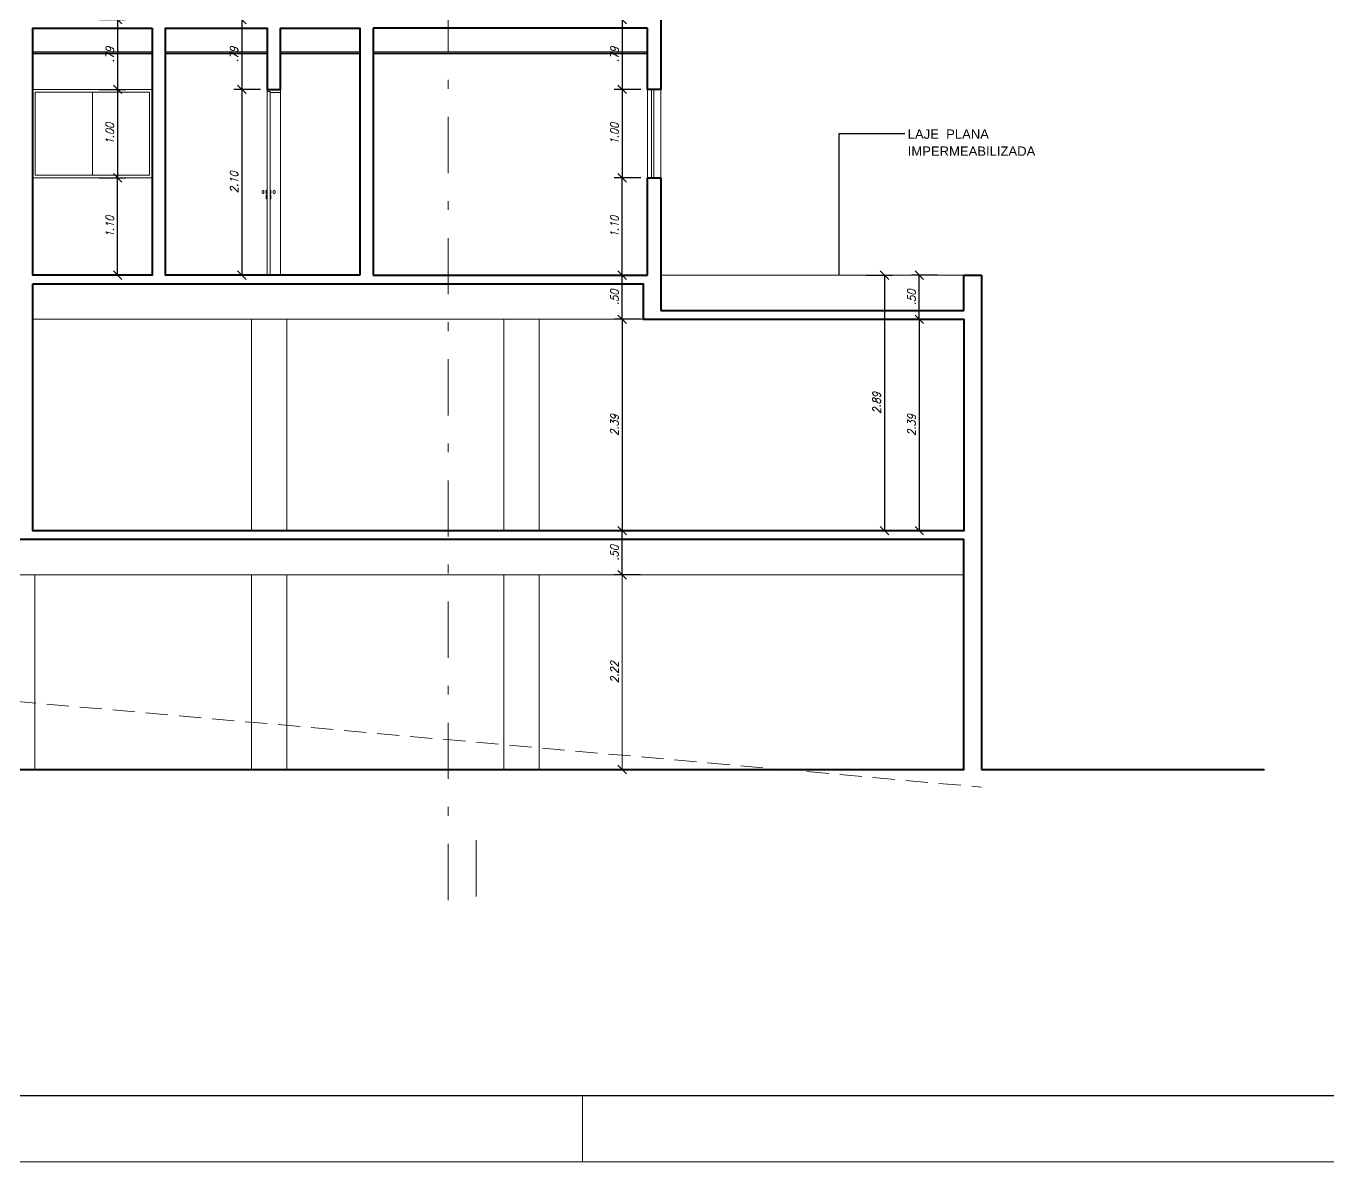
# Model space of a CAD drawing. Header units: millimetres. Extents: x 1865 to 2133, y 1062 to 1142.
# Drawn here: x 1887.99 to 1902.7, y 1106.29 to 1119.14 of the extents above; entities that cross this region are included whole.
import ezdxf

# ---------------------------------------------------------------- set-up
doc = ezdxf.new("R2010")
doc.units = ezdxf.units.MM
doc.header["$PDMODE"] = 35
doc.linetypes.add('DASHDOT', pattern=[25.4, 12.7, -6.35, 0, -6.35])
doc.linetypes.add('HIDDEN', pattern=[0.375, 0.25, -0.125])
for name, color, linetype, lineweight in [('Cota', 7, 'Continuous', 9), ('ESQ_INTER', 250, 'Continuous', 9), ('ESQUADRIAS', 250, 'Continuous', 9), ('Plarga', 7, 'Continuous', 40), ('texto', 7, 'Continuous', 13)]:
    doc.layers.add(name, color=color, linetype=linetype, lineweight=lineweight)
doc.layers.add('FÔRRO DE GÊSSO', color=133, linetype='Continuous')
doc.styles.add('arial', font='arial.ttf')
doc.styles.add('romans15', font='romans.shx', dxfattribs={"width": 0.9, "oblique": 15})
doc.dimstyles.new('COTA_50', dxfattribs={"dimscale": 0.5, "dimtxt": 0.181, "dimasz": 0.193, "dimexe": 0.18, "dimexo": 0.15, "dimgap": 0.085, "dimtad": 1, "dimzin": 4, "dimdsep": 46, "dimtxsty": 'romans15', "dimblk1": 'OBLIQUE', "dimblk2": 'OBLIQUE', "dimsah": 1, "dimcen": 0.09, "dimclrd": 256, "dimclre": 256, "dimclrt": 256, "dimadec": 0, "dimazin": 0, "dimtfac": 1, "dimtmove": 2, "dimatfit": 3, "dimldrblk": 'NONE', "dimfxl": 1, "dimtolj": 1, "dimtzin": 1, "dimarcsym": 0})

# ---------------------------------------------------------------- blocks, each defined once
blk = doc.blocks.new('_OBLIQUE')
at = {"color": 0, "linetype": 'ByBlock'}
blk.add_line((-0.5, -0.5), (0.5, 0.5), dxfattribs=at)
blk = doc.blocks.new('*D499')
at = {"layer": 'Cota', "lineweight": -2, "transparency": 16777216}
for p, q in [((1894.937, 1118.422), (1894.636, 1118.422)), ((1894.726, 1118.422), (1894.726, 1117.422)), ((1894.937, 1117.422), (1894.636, 1117.422))]:
    blk.add_line(p, q, dxfattribs=at)
at = {"layer": 'Defpoints', "color": 0, "transparency": 16777216}
for p in [(1895.012, 1118.422), (1894.726, 1117.422), (1895.012, 1117.422)]:
    blk.add_point(p, dxfattribs=at)
at = {"layer": 'Cota', "lineweight": -2, "transparency": 16777216, "xscale": 0.0965, "yscale": 0.0965, "zscale": 0.0965}
for p, rotation in [((1894.726, 1118.422), 90), ((1894.726, 1117.422), 270)]:
    blk.add_blockref('_OBLIQUE', p, dxfattribs=dict(at, rotation=rotation))
at = {"layer": 'Cota', "transparency": 16777216, "insert": (1894.638, 1117.922), "char_height": 0.0905, "attachment_point": 5, "rotation": 90, "style": 'romans15'}
blk.add_mtext('\\A1;1.00', dxfattribs=at)
blk = doc.blocks.new('_None')
blk = doc.blocks.new('*D500')
at = {"layer": 'Cota', "lineweight": -2, "transparency": 16777216}
for p, q in [((1894.937, 1117.422), (1894.636, 1117.422)), ((1894.726, 1116.322), (1894.726, 1117.422)), ((1894.937, 1116.322), (1894.636, 1116.322))]:
    blk.add_line(p, q, dxfattribs=at)
at = {"layer": 'Defpoints', "color": 0, "transparency": 16777216}
for p in [(1894.726, 1117.422), (1895.012, 1117.422), (1895.012, 1116.322)]:
    blk.add_point(p, dxfattribs=at)
at = {"layer": 'Cota', "lineweight": -2, "transparency": 16777216, "xscale": 0.0965, "yscale": 0.0965, "zscale": 0.0965}
for p, rotation in [((1894.726, 1117.422), 90), ((1894.726, 1116.322), 270)]:
    blk.add_blockref('_OBLIQUE', p, dxfattribs=dict(at, rotation=rotation))
at = {"layer": 'Cota', "transparency": 16777216, "insert": (1894.638, 1116.872), "char_height": 0.0905, "attachment_point": 5, "rotation": 90, "style": 'romans15'}
blk.add_mtext('\\A1;1.10', dxfattribs=at)
blk = doc.blocks.new('*D501')
at = {"layer": 'Cota', "lineweight": -2, "transparency": 16777216}
for p, q in [((1894.937, 1119.212), (1894.636, 1119.212)), ((1894.726, 1119.212), (1894.726, 1118.422)), ((1894.937, 1118.422), (1894.636, 1118.422))]:
    blk.add_line(p, q, dxfattribs=at)
at = {"layer": 'Defpoints', "color": 0, "transparency": 16777216}
for p in [(1895.012, 1119.212), (1894.726, 1118.422), (1895.012, 1118.422)]:
    blk.add_point(p, dxfattribs=at)
at = {"layer": 'Cota', "lineweight": -2, "transparency": 16777216, "xscale": 0.0965, "yscale": 0.0965, "zscale": 0.0965}
for p, rotation in [((1894.726, 1119.212), 90), ((1894.726, 1118.422), 270)]:
    blk.add_blockref('_OBLIQUE', p, dxfattribs=dict(at, rotation=rotation))
at = {"layer": 'Cota', "transparency": 16777216, "insert": (1894.638, 1118.817), "char_height": 0.0905, "attachment_point": 5, "rotation": 90, "style": 'romans15'}
blk.add_mtext('\\A1;.79', dxfattribs=at)
blk = doc.blocks.new('*D512')
at = {"layer": 'Cota', "lineweight": -2, "transparency": 16777216}
for p, q in [((1890.637, 1118.422), (1890.336, 1118.422)), ((1890.426, 1118.422), (1890.426, 1116.322)), ((1890.637, 1116.322), (1890.336, 1116.322))]:
    blk.add_line(p, q, dxfattribs=at)
at = {"layer": 'Defpoints', "color": 0, "transparency": 16777216}
for p in [(1890.712, 1118.422), (1890.426, 1116.322), (1890.712, 1116.322)]:
    blk.add_point(p, dxfattribs=at)
at = {"layer": 'Cota', "lineweight": -2, "transparency": 16777216, "xscale": 0.0965, "yscale": 0.0965, "zscale": 0.0965}
for p, rotation in [((1890.426, 1118.422), 90), ((1890.426, 1116.322), 270)]:
    blk.add_blockref('_OBLIQUE', p, dxfattribs=dict(at, rotation=rotation))
at = {"layer": 'Cota', "transparency": 16777216, "insert": (1890.338, 1117.372), "char_height": 0.0905, "attachment_point": 5, "rotation": 90, "style": 'romans15'}
blk.add_mtext('\\A1;2.10', dxfattribs=at)
blk = doc.blocks.new('*D513')
at = {"layer": 'Cota', "lineweight": -2, "transparency": 16777216}
for p, q in [((1890.637, 1119.212), (1890.336, 1119.212)), ((1890.426, 1119.212), (1890.426, 1118.422)), ((1890.637, 1118.422), (1890.336, 1118.422))]:
    blk.add_line(p, q, dxfattribs=at)
at = {"layer": 'Defpoints', "color": 0, "transparency": 16777216}
for p in [(1890.712, 1119.212), (1890.426, 1118.422), (1890.712, 1118.422)]:
    blk.add_point(p, dxfattribs=at)
at = {"layer": 'Cota', "lineweight": -2, "transparency": 16777216, "xscale": 0.0965, "yscale": 0.0965, "zscale": 0.0965}
for p, rotation in [((1890.426, 1119.212), 90), ((1890.426, 1118.422), 270)]:
    blk.add_blockref('_OBLIQUE', p, dxfattribs=dict(at, rotation=rotation))
at = {"layer": 'Cota', "transparency": 16777216, "insert": (1890.338, 1118.817), "char_height": 0.0905, "attachment_point": 5, "rotation": 90, "style": 'romans15'}
blk.add_mtext('\\A1;.79', dxfattribs=at)
blk = doc.blocks.new('*D514')
at = {"layer": 'Cota', "lineweight": -2, "transparency": 16777216}
for p, q in [((1888.812, 1118.422), (1889.112, 1118.422)), ((1889.022, 1118.422), (1889.022, 1117.422)), ((1888.812, 1117.422), (1889.112, 1117.422))]:
    blk.add_line(p, q, dxfattribs=at)
at = {"layer": 'Defpoints', "color": 0, "transparency": 16777216}
for p in [(1888.737, 1118.422), (1888.737, 1117.422), (1889.022, 1117.422)]:
    blk.add_point(p, dxfattribs=at)
at = {"layer": 'Cota', "lineweight": -2, "transparency": 16777216, "xscale": 0.0965, "yscale": 0.0965, "zscale": 0.0965}
for p, rotation in [((1889.022, 1118.422), 90), ((1889.022, 1117.422), 270)]:
    blk.add_blockref('_OBLIQUE', p, dxfattribs=dict(at, rotation=rotation))
at = {"layer": 'Cota', "transparency": 16777216, "insert": (1888.934, 1117.922), "char_height": 0.0905, "attachment_point": 5, "rotation": 90, "style": 'romans15'}
blk.add_mtext('\\A1;1.00', dxfattribs=at)
blk = doc.blocks.new('*D515')
at = {"layer": 'Cota', "lineweight": -2, "transparency": 16777216}
for p, q in [((1888.812, 1117.422), (1889.112, 1117.422)), ((1889.022, 1116.322), (1889.022, 1117.422)), ((1888.812, 1116.322), (1889.112, 1116.322))]:
    blk.add_line(p, q, dxfattribs=at)
at = {"layer": 'Defpoints', "color": 0, "transparency": 16777216}
for p in [(1888.737, 1117.422), (1889.022, 1117.422), (1888.737, 1116.322)]:
    blk.add_point(p, dxfattribs=at)
at = {"layer": 'Cota', "lineweight": -2, "transparency": 16777216, "xscale": 0.0965, "yscale": 0.0965, "zscale": 0.0965}
for p, rotation in [((1889.022, 1117.422), 90), ((1889.022, 1116.322), 270)]:
    blk.add_blockref('_OBLIQUE', p, dxfattribs=dict(at, rotation=rotation))
at = {"layer": 'Cota', "transparency": 16777216, "insert": (1888.934, 1116.872), "char_height": 0.0905, "attachment_point": 5, "rotation": 90, "style": 'romans15'}
blk.add_mtext('\\A1;1.10', dxfattribs=at)
blk = doc.blocks.new('*D516')
at = {"layer": 'Cota', "lineweight": -2, "transparency": 16777216}
for p, q in [((1888.812, 1119.212), (1889.112, 1119.212)), ((1889.022, 1119.212), (1889.022, 1118.422)), ((1888.812, 1118.422), (1889.112, 1118.422))]:
    blk.add_line(p, q, dxfattribs=at)
at = {"layer": 'Defpoints', "color": 0, "transparency": 16777216}
for p in [(1888.737, 1119.212), (1888.737, 1118.422), (1889.022, 1118.422)]:
    blk.add_point(p, dxfattribs=at)
at = {"layer": 'Cota', "lineweight": -2, "transparency": 16777216, "xscale": 0.0965, "yscale": 0.0965, "zscale": 0.0965}
for p, rotation in [((1889.022, 1119.212), 90), ((1889.022, 1118.422), 270)]:
    blk.add_blockref('_OBLIQUE', p, dxfattribs=dict(at, rotation=rotation))
at = {"layer": 'Cota', "transparency": 16777216, "insert": (1888.934, 1118.817), "char_height": 0.0905, "attachment_point": 5, "rotation": 90, "style": 'romans15'}
blk.add_mtext('\\A1;.79', dxfattribs=at)
blk = doc.blocks.new('*D588')
at = {"layer": 'Cota', "lineweight": -2, "transparency": 16777216}
for p, q in [((1894.933, 1115.822), (1894.636, 1115.822)), ((1894.726, 1115.822), (1894.726, 1113.432)), ((1894.933, 1113.432), (1894.636, 1113.432))]:
    blk.add_line(p, q, dxfattribs=at)
at = {"layer": 'Defpoints', "color": 0, "transparency": 16777216}
for p in [(1895.008, 1115.822), (1894.726, 1113.432), (1895.008, 1113.432)]:
    blk.add_point(p, dxfattribs=at)
at = {"layer": 'Cota', "lineweight": -2, "transparency": 16777216, "xscale": 0.0965, "yscale": 0.0965, "zscale": 0.0965}
for p, rotation in [((1894.726, 1115.822), 90), ((1894.726, 1113.432), 270)]:
    blk.add_blockref('_OBLIQUE', p, dxfattribs=dict(at, rotation=rotation))
at = {"layer": 'Cota', "transparency": 16777216, "insert": (1894.638, 1114.627), "char_height": 0.0905, "attachment_point": 5, "rotation": 90, "style": 'romans15'}
blk.add_mtext('\\A1;2.39', dxfattribs=at)
blk = doc.blocks.new('*D589')
at = {"layer": 'Cota', "lineweight": -2, "transparency": 16777216}
for p, q in [((1894.933, 1116.322), (1894.636, 1116.322)), ((1894.726, 1115.822), (1894.726, 1116.322)), ((1894.933, 1115.822), (1894.636, 1115.822))]:
    blk.add_line(p, q, dxfattribs=at)
at = {"layer": 'Defpoints', "color": 0, "transparency": 16777216}
for p in [(1894.726, 1116.322), (1895.008, 1116.322), (1895.008, 1115.822)]:
    blk.add_point(p, dxfattribs=at)
at = {"layer": 'Cota', "lineweight": -2, "transparency": 16777216, "xscale": 0.0965, "yscale": 0.0965, "zscale": 0.0965}
for p, rotation in [((1894.726, 1116.322), 90), ((1894.726, 1115.822), 270)]:
    blk.add_blockref('_OBLIQUE', p, dxfattribs=dict(at, rotation=rotation))
at = {"layer": 'Cota', "transparency": 16777216, "insert": (1894.638, 1116.072), "char_height": 0.0905, "attachment_point": 5, "rotation": 90, "style": 'romans15'}
blk.add_mtext('\\A1;.50', dxfattribs=at)
blk = doc.blocks.new('*D590')
at = {"layer": 'Cota', "lineweight": -2, "transparency": 16777216}
for p, q in [((1894.933, 1113.432), (1894.636, 1113.432)), ((1894.726, 1112.932), (1894.726, 1113.432)), ((1894.933, 1112.932), (1894.636, 1112.932))]:
    blk.add_line(p, q, dxfattribs=at)
at = {"layer": 'Defpoints', "color": 0, "transparency": 16777216}
for p in [(1894.726, 1113.432), (1895.008, 1113.432), (1895.008, 1112.932)]:
    blk.add_point(p, dxfattribs=at)
at = {"layer": 'Cota', "lineweight": -2, "transparency": 16777216, "xscale": 0.0965, "yscale": 0.0965, "zscale": 0.0965}
for p, rotation in [((1894.726, 1113.432), 90), ((1894.726, 1112.932), 270)]:
    blk.add_blockref('_OBLIQUE', p, dxfattribs=dict(at, rotation=rotation))
at = {"layer": 'Cota', "transparency": 16777216, "insert": (1894.638, 1113.182), "char_height": 0.0905, "attachment_point": 5, "rotation": 90, "style": 'romans15'}
blk.add_mtext('\\A1;.50', dxfattribs=at)
blk = doc.blocks.new('*D591')
at = {"layer": 'Cota', "lineweight": -2, "transparency": 16777216}
for p, q in [((1897.48, 1116.322), (1897.781, 1116.322)), ((1897.691, 1116.322), (1897.691, 1113.432)), ((1897.536, 1113.432), (1897.781, 1113.432))]:
    blk.add_line(p, q, dxfattribs=at)
at = {"layer": 'Defpoints', "color": 0, "transparency": 16777216}
for p in [(1897.405, 1116.322), (1897.461, 1113.432), (1897.691, 1113.432)]:
    blk.add_point(p, dxfattribs=at)
at = {"layer": 'Cota', "lineweight": -2, "transparency": 16777216, "xscale": 0.0965, "yscale": 0.0965, "zscale": 0.0965}
for p, rotation in [((1897.691, 1116.322), 90), ((1897.691, 1113.432), 270)]:
    blk.add_blockref('_OBLIQUE', p, dxfattribs=dict(at, rotation=rotation))
at = {"layer": 'Cota', "transparency": 16777216, "insert": (1897.603, 1114.877), "char_height": 0.0905, "attachment_point": 5, "rotation": 90, "style": 'romans15'}
blk.add_mtext('\\A1;2.89', dxfattribs=at)
blk = doc.blocks.new('*D592')
at = {"layer": 'Cota', "lineweight": -2, "transparency": 16777216}
for p, q in [((1898.292, 1115.822), (1897.995, 1115.822)), ((1898.085, 1115.822), (1898.085, 1113.432)), ((1898.292, 1113.432), (1897.995, 1113.432))]:
    blk.add_line(p, q, dxfattribs=at)
at = {"layer": 'Defpoints', "color": 0, "transparency": 16777216}
for p in [(1898.367, 1115.822), (1898.085, 1113.432), (1898.367, 1113.432)]:
    blk.add_point(p, dxfattribs=at)
at = {"layer": 'Cota', "lineweight": -2, "transparency": 16777216, "xscale": 0.0965, "yscale": 0.0965, "zscale": 0.0965}
for p, rotation in [((1898.085, 1115.822), 90), ((1898.085, 1113.432), 270)]:
    blk.add_blockref('_OBLIQUE', p, dxfattribs=dict(at, rotation=rotation))
at = {"layer": 'Cota', "transparency": 16777216, "insert": (1897.998, 1114.627), "char_height": 0.0905, "attachment_point": 5, "rotation": 90, "style": 'romans15'}
blk.add_mtext('\\A1;2.39', dxfattribs=at)
blk = doc.blocks.new('*D593')
at = {"layer": 'Cota', "lineweight": -2, "transparency": 16777216}
for p, q in [((1898.292, 1116.322), (1897.995, 1116.322)), ((1898.085, 1115.822), (1898.085, 1116.322)), ((1898.292, 1115.822), (1897.995, 1115.822))]:
    blk.add_line(p, q, dxfattribs=at)
at = {"layer": 'Defpoints', "color": 0, "transparency": 16777216}
for p in [(1898.085, 1116.322), (1898.367, 1116.322), (1898.367, 1115.822)]:
    blk.add_point(p, dxfattribs=at)
at = {"layer": 'Cota', "lineweight": -2, "transparency": 16777216, "xscale": 0.0965, "yscale": 0.0965, "zscale": 0.0965}
for p, rotation in [((1898.085, 1116.322), 90), ((1898.085, 1115.822), 270)]:
    blk.add_blockref('_OBLIQUE', p, dxfattribs=dict(at, rotation=rotation))
at = {"layer": 'Cota', "transparency": 16777216, "insert": (1897.998, 1116.072), "char_height": 0.0905, "attachment_point": 5, "rotation": 90, "style": 'romans15'}
blk.add_mtext('\\A1;.50', dxfattribs=at)

msp = doc.modelspace()

# ---------------------------------------------------------------- hatches: boundary and pattern name
at = {"layer": 'FÔRRO DE GÊSSO'}
h = msp.add_hatch(color=256, dxfattribs=at)
h.dxf.hatch_style = 1
h.paths.add_polyline_path([(1889.4116, 1118.8424), (1888.0616, 1118.8424), (1888.0616, 1118.8224), (1889.4116, 1118.8224)])
h.paths.add_polyline_path([(1889.0166, 1118.7041), (1889.0166, 1118.9024), (1888.8887, 1118.9367), (1888.8887, 1118.7383)], flags=9)
h = msp.add_hatch(color=256, dxfattribs=at)
h.dxf.hatch_style = 1
h.paths.add_polyline_path([(1891.7616, 1118.8424), (1890.8616, 1118.8424), (1890.8616, 1118.8224), (1891.7616, 1118.8224)])
h.paths.add_polyline_path([(1890.7116, 1118.8424), (1889.5616, 1118.8424), (1889.5616, 1118.8224), (1890.7116, 1118.8224)])
h.paths.add_polyline_path([(1890.4207, 1118.7041), (1890.4207, 1118.9024), (1890.2928, 1118.9367), (1890.2928, 1118.7383)], flags=9)
h = msp.add_hatch(color=256, dxfattribs=at)
h.dxf.hatch_style = 1
h.paths.add_polyline_path([(1895.0116, 1118.8424), (1891.9116, 1118.8424), (1891.9116, 1118.8224), (1895.0116, 1118.8224)])
h.paths.add_polyline_path([(1894.7207, 1118.7041), (1894.7207, 1118.9024), (1894.5928, 1118.9367), (1894.5928, 1118.7383)], flags=9)

# ---------------------------------------------------------------- linework, layer by layer
msp.add_line((1866.5258, 1107.0443), (1949.0258, 1107.0443))
at = {"color": 7, "linetype": 'Continuous', "lineweight": 20}
msp.add_line((1864.6508, 1106.2943), (1949.7758, 1106.2943), dxfattribs=at)
at = {"linetype": 'DASHDOT', "lineweight": 9, "ltscale": 0.05}
for points in [[(1892.7598, 1109.2563), (1892.7598, 1130.7808)], [(1893.0755, 1109.2977), (1893.0755, 1110.241)]]:
    msp.add_lwpolyline(points, dxfattribs=at)
at = {"lineweight": 5}
for points in [[(1895.0116, 1118.4224), (1895.0116, 1117.4224)], [(1895.1616, 1118.4224), (1895.1616, 1117.4224)], [(1898.5866, 1116.3224), (1895.1616, 1116.3224)]]:
    msp.add_lwpolyline(points, dxfattribs=at)
msp.add_lwpolyline([(1897.18, 1116.3224), (1897.18, 1117.9245), (1897.9214, 1117.9245)])
at = {"lineweight": 9}
for points in [[(1894.9616, 1115.8224), (1888.0616, 1115.8224)], [(1890.9366, 1113.4324), (1890.9366, 1115.8224), (1890.5366, 1115.8224), (1890.5366, 1113.4324)], [(1893.7866, 1113.4324), (1893.7866, 1115.8224), (1893.3866, 1115.8224), (1893.3866, 1113.4324)], [(1898.5866, 1112.9324), (1886.5616, 1112.9324)], [(1888.0866, 1110.7324), (1888.0866, 1112.9324)], [(1890.5366, 1112.9324), (1890.5366, 1110.7324)], [(1890.9366, 1110.7324), (1890.9366, 1112.9324)], [(1893.3866, 1112.9324), (1893.3866, 1110.7324)], [(1893.7866, 1110.7324), (1893.7866, 1112.9324)]]:
    msp.add_lwpolyline(points, dxfattribs=at)
at = {"linetype": 'HIDDEN', "lineweight": 5}
msp.add_lwpolyline([(1871.7866, 1112.9324), (1898.7866, 1110.5324)], dxfattribs=at)
at = {"color": 7, "linetype": 'Continuous', "lineweight": 20}
msp.add_lwpolyline([(1894.2758, 1106.2943), (1894.2758, 1107.0443)], dxfattribs=at)
at = {"layer": 'Cota'}
for p, q in [((1894.9331, 1112.9324), (1894.6361, 1112.9324)), ((1894.7261, 1112.9324), (1894.7261, 1110.7324)), ((1894.9331, 1110.7324), (1894.6361, 1110.7324))]:
    msp.add_line(p, q, dxfattribs=at)
at = {"layer": 'ESQ_INTER'}
for points in [[(1888.0616, 1117.4224), (1889.4116, 1117.4224), (1889.4116, 1118.4224), (1888.0616, 1118.4224)], [(1888.0916, 1117.4524), (1889.3816, 1117.4524), (1889.3816, 1118.3924), (1888.0916, 1118.3924)]]:
    msp.add_lwpolyline(points, close=True, dxfattribs=at)
for points in [[(1888.7366, 1118.3924), (1888.7366, 1117.4524)], [(1895.0591, 1118.4224), (1895.0591, 1117.4224)], [(1895.0841, 1118.4224), (1895.0841, 1117.4224)]]:
    msp.add_lwpolyline(points, dxfattribs=at)
at = {"layer": 'ESQUADRIAS', "ltscale": 0.02}
for p, q in [((1890.7116, 1116.3224), (1890.7116, 1118.3974)), ((1890.7466, 1116.3224), (1890.7466, 1118.3974)), ((1890.8616, 1118.3874), (1890.8616, 1116.3224)), ((1890.6566, 1117.2523), (1890.6566, 1117.2726)), ((1890.6766, 1117.2523), (1890.6766, 1117.2726)), ((1890.7025, 1117.2841), (1890.7025, 1117.2408)), ((1890.7116, 1117.2841), (1890.7025, 1117.2841)), ((1890.7466, 1117.2841), (1890.7556, 1117.2841)), ((1890.7556, 1117.2841), (1890.7556, 1117.2408)), ((1890.7816, 1117.2523), (1890.7816, 1117.2726)), ((1890.8016, 1117.2523), (1890.8016, 1117.2726)), ((1890.7116, 1117.2408), (1890.7025, 1117.2408)), ((1890.7025, 1117.2269), (1890.7025, 1117.1835)), ((1890.7025, 1117.2269), (1890.7116, 1117.2269)), ((1890.7025, 1117.1835), (1890.7116, 1117.1835)), ((1890.7466, 1117.2408), (1890.7556, 1117.2408)), ((1890.7556, 1117.2269), (1890.7466, 1117.2269)), ((1890.7556, 1117.1835), (1890.7466, 1117.1835)), ((1890.7556, 1117.2269), (1890.7556, 1117.1835))]:
    msp.add_line(p, q, dxfattribs=at)
msp.add_lwpolyline([(1890.7116, 1118.4224), (1890.8616, 1118.4224), (1890.8616, 1118.3874), (1890.7466, 1118.3874), (1890.7466, 1118.3974), (1890.7116, 1118.3974)], close=True, dxfattribs=at)
for centre, start, end in [((1890.6666, 1117.2726), 0, 180), ((1890.7916, 1117.2726), 0, 180), ((1890.6666, 1117.2523), 180, 0), ((1890.7916, 1117.2523), 180, 0)]:
    msp.add_arc(centre, 0.01, start, end, dxfattribs=at)
at = {"layer": 'FÔRRO DE GÊSSO'}
for points in [[(1889.4116, 1118.8424), (1888.0616, 1118.8424)], [(1889.4116, 1118.8224), (1888.0616, 1118.8224)], [(1890.7116, 1118.8424), (1889.5616, 1118.8424)], [(1890.7116, 1118.8224), (1889.5616, 1118.8224)], [(1891.7616, 1118.8424), (1890.8616, 1118.8424)], [(1891.7616, 1118.8224), (1890.8616, 1118.8224)], [(1895.0116, 1118.8424), (1891.9116, 1118.8424)], [(1895.0116, 1118.8224), (1895.0116, 1118.8224), (1891.9116, 1118.8224)]]:
    msp.add_lwpolyline(points, dxfattribs=at)
at = {"layer": 'Plarga'}
for p, q in [((1895.1616, 1120.3124), (1895.1616, 1118.4224)), ((1895.0116, 1119.1124), (1891.9116, 1119.1124)), ((1891.9116, 1119.1124), (1891.9116, 1116.3224)), ((1895.0116, 1118.4224), (1895.0116, 1119.1124)), ((1895.1616, 1118.4224), (1895.0116, 1118.4224)), ((1895.0116, 1116.3224), (1895.0116, 1117.4224)), ((1895.0116, 1117.4224), (1895.1616, 1117.4224)), ((1895.1616, 1117.4224), (1895.1616, 1115.9224)), ((1891.9116, 1116.3224), (1895.0116, 1116.3224)), ((1898.5866, 1115.9224), (1898.5866, 1116.3224)), ((1898.5866, 1116.3224), (1898.7866, 1116.3224)), ((1898.7866, 1116.3224), (1898.7866, 1110.7324)), ((1895.1616, 1115.9224), (1898.5866, 1115.9224))]:
    msp.add_line(p, q, dxfattribs=at)
for points in [[(1889.4116, 1119.1124), (1889.4116, 1116.3224), (1888.0616, 1116.3224), (1888.0616, 1119.1124)], [(1891.7616, 1116.3224), (1889.5616, 1116.3224), (1889.5616, 1119.1124), (1890.7116, 1119.1124), (1890.7116, 1118.4224), (1890.8616, 1118.4224), (1890.8616, 1119.1124), (1891.7616, 1119.1124)], [(1888.0616, 1116.2224), (1894.9616, 1116.2224), (1894.9616, 1115.8224), (1898.5866, 1115.8224), (1898.5866, 1113.4324), (1888.0616, 1113.4324)], [(1879.8616, 1110.7324), (1898.5866, 1110.7324), (1898.5866, 1113.3324), (1879.8616, 1113.3324), (1879.8616, 1113.3324)]]:
    msp.add_lwpolyline(points, close=True, dxfattribs=at)
msp.add_lwpolyline([(1898.7866, 1110.7324), (1901.9832, 1110.7324), (1901.9832, 1110.7324)], dxfattribs=at)

# ---------------------------------------------------------------- block references
at = {"layer": 'Cota', "xscale": 0.0965, "yscale": 0.0965, "zscale": 0.0965}
for p, rotation in [((1894.7261, 1112.9324), 90), ((1894.7261, 1110.7324), 270)]:
    msp.add_blockref('_OBLIQUE', p, dxfattribs=dict(at, rotation=rotation))

# ---------------------------------------------------------------- texts
at = {"layer": 'Cota', "insert": (1894.6384, 1111.8324), "char_height": 0.0905, "attachment_point": 5, "rotation": 90, "style": 'romans15'}
msp.add_mtext('\\A1;2.22', dxfattribs=at)
at = {"layer": 'texto', "style": 'arial'}
for s, p in [('LAJE  PLANA', (1897.9543, 1117.8633)), ('IMPERMEABILIZADA', (1897.9543, 1117.6708))]:
    msp.add_text(s, height=0.10557, dxfattribs=at).set_placement(p)

# ---------------------------------------------------------------- dimensions: what is measured, and where the dimension line sits
at = {"layer": 'Cota'}
for base, p1, p2, angle, picture, middle in [((1889.022, 1118.4224), (1888.7366, 1119.2124), (1888.7366, 1118.4224), 90, '*D516', (1888.9343, 1118.8174)), ((1890.4261, 1118.4224), (1890.7116, 1119.2124), (1890.7116, 1118.4224), 90, '*D513', (1890.3384, 1118.8174)), ((1894.7261, 1118.4224), (1895.0116, 1119.2124), (1895.0116, 1118.4224), 90, '*D501', (1894.6384, 1118.8174)), ((1889.022, 1117.4224), (1888.7366, 1118.4224), (1888.7366, 1117.4224), 90, '*D514', (1888.9343, 1117.9224)), ((1890.4261, 1116.3224), (1890.7116, 1118.4224), (1890.7116, 1116.3224), 90, '*D512', (1890.3384, 1117.3724)), ((1894.7261, 1117.4224), (1895.0116, 1118.4224), (1895.0116, 1117.4224), 90, '*D499', (1894.6384, 1117.9224)), ((1889.022, 1117.4224), (1888.7366, 1116.3224), (1888.7366, 1117.4224), 270, '*D515', (1888.9343, 1116.8724)), ((1894.7261, 1117.4224), (1895.0116, 1116.3224), (1895.0116, 1117.4224), 270, '*D500', (1894.6384, 1116.8724)), ((1894.7261, 1116.3224), (1895.0081, 1115.8224), (1895.0081, 1116.3224), 270, '*D589', (1894.6384, 1116.0724)), ((1897.6906, 1113.4324), (1897.4051, 1116.3224), (1897.4607, 1113.4324), 90, '*D591', (1897.6028, 1114.8774)), ((1898.0853, 1116.3224), (1898.3673, 1115.8224), (1898.3673, 1116.3224), 270, '*D593', (1897.9976, 1116.0724)), ((1894.7261, 1113.4324), (1895.0081, 1115.8224), (1895.0081, 1113.4324), 90, '*D588', (1894.6384, 1114.6274)), ((1898.0853, 1113.4324), (1898.3673, 1115.8224), (1898.3673, 1113.4324), 90, '*D592', (1897.9976, 1114.6274)), ((1894.7261, 1113.4324), (1895.0081, 1112.9324), (1895.0081, 1113.4324), 270, '*D590', (1894.6384, 1113.1824))]:
    dim = msp.add_linear_dim(base=base, p1=p1, p2=p2, angle=angle, dimstyle='COTA_50', dxfattribs=at)
    dim.commit()
    dim.dimension.update_dxf_attribs({"geometry": picture, "text_midpoint": middle})

doc.saveas('drawing.dxf')
